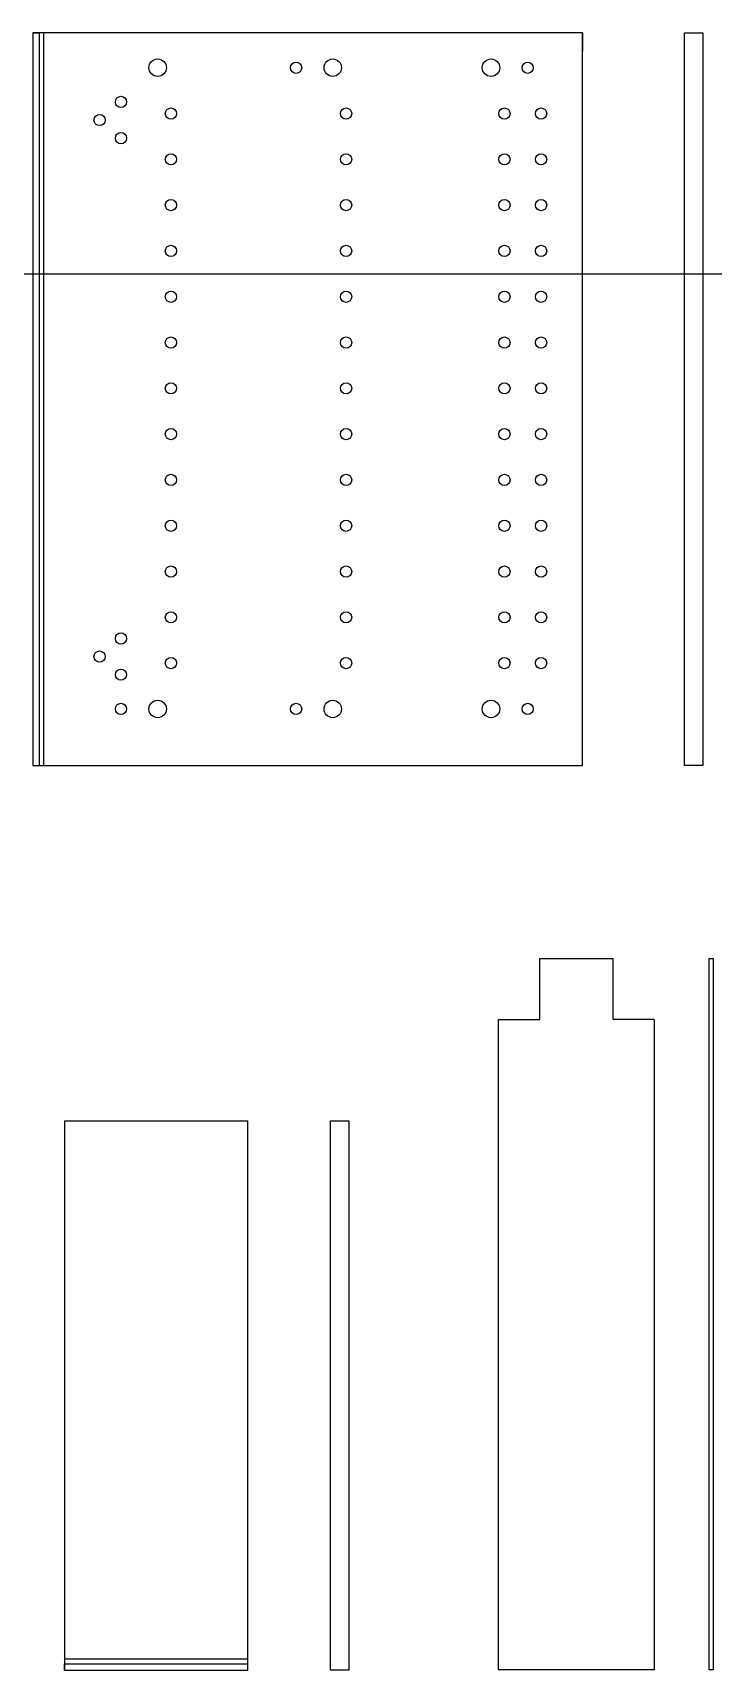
# Model space of a CAD drawing. Header units: millimetres. Extents: x 1887 to 2433, y 1313 to 1515.
# Drawn here: x 2359 to 2433.3, y 1336.4 to 1515.2 of the extents above; entities that cross this region are included whole.
import ezdxf

# ---------------------------------------------------------------- set-up
doc = ezdxf.new("R2010")
doc.units = ezdxf.units.MM

msp = doc.modelspace()

# ---------------------------------------------------------------- linework, layer by layer
for p, q in [((2419, 1515.2), (2359, 1515.2)), ((2359, 1515.2), (2359, 1435.2)), ((2359, 1515.2), (2359.7, 1515.2)), ((2359.7, 1515.2), (2359.7, 1435.2)), ((2360.2, 1435.2), (2360.2, 1515.2)), ((2419, 1435.2), (2419, 1515.2)), ((2419, 1515.2), (2419, 1513.2)), ((2430.13, 1515.2), (2430.63, 1515.2)), ((2419, 1498.2), (2419, 1498.9)), ((2359, 1435.2), (2419, 1435.2)), ((2359.7, 1435.2), (2360.2, 1435.2)), ((2414.33, 1407.49), (2414.33, 1414.13)), ((2414.33, 1414.13), (2422.33, 1414.13)), ((2422.33, 1407.49), (2422.33, 1414.13)), ((2409.83, 1407.49), (2414.33, 1407.49)), ((2409.83, 1336.49), (2409.83, 1407.49)), ((2426.83, 1407.49), (2422.33, 1407.49)), ((2426.83, 1407.49), (2426.83, 1336.49)), ((2362.46, 1396.43), (2362.46, 1336.43)), ((2362.46, 1396.43), (2382.46, 1396.43)), ((2382.46, 1336.43), (2382.46, 1396.43)), ((2382.46, 1337.63), (2362.46, 1337.63)), ((2382.46, 1337.13), (2382.46, 1337.63)), ((2362.46, 1336.43), (2362.46, 1337.13)), ((2362.46, 1337.13), (2382.46, 1337.13)), ((2362.46, 1336.43), (2382.46, 1336.43)), ((2426.83, 1336.49), (2409.83, 1336.49))]:
    msp.add_line(p, q)
msp.add_xline((2088.57, 1488.88), (1, 0))
for points in [[(2430.13, 1515.2), (2432.13, 1515.2), (2432.13, 1435.2), (2430.13, 1435.2)], [(2432.81, 1414.13), (2433.26, 1414.13), (2433.26, 1336.49), (2432.81, 1336.49)], [(2391.49, 1396.43), (2393.49, 1396.43), (2393.49, 1336.43), (2391.49, 1336.43)]]:
    msp.add_lwpolyline(points, close=True)
for centre, radius in [((2372.63, 1511.38), 0.955), ((2387.74, 1511.38), 0.614), ((2391.74, 1511.38), 0.955), ((2409.01, 1511.38), 0.955), ((2413.01, 1511.38), 0.614), ((2368.63, 1507.65), 0.614), ((2366.29, 1505.67), 0.614), ((2374.08, 1506.38), 0.614), ((2393.2, 1506.38), 0.614), ((2410.47, 1506.38), 0.614), ((2414.47, 1506.38), 0.614), ((2368.63, 1503.69), 0.614), ((2374.08, 1501.38), 0.614), ((2393.2, 1501.38), 0.614), ((2410.47, 1501.38), 0.614), ((2414.47, 1501.38), 0.614), ((2374.08, 1496.38), 0.614), ((2393.2, 1496.38), 0.614), ((2410.47, 1496.38), 0.614), ((2414.47, 1496.38), 0.614), ((2374.08, 1491.38), 0.614), ((2393.2, 1491.38), 0.614), ((2410.47, 1491.38), 0.614), ((2414.47, 1491.38), 0.614), ((2374.08, 1486.38), 0.614), ((2393.2, 1486.38), 0.614), ((2410.47, 1486.38), 0.614), ((2414.47, 1486.38), 0.614), ((2374.08, 1481.38), 0.614), ((2393.2, 1481.38), 0.614), ((2410.47, 1481.38), 0.614), ((2414.47, 1481.38), 0.614), ((2374.08, 1476.38), 0.614), ((2393.2, 1476.38), 0.614), ((2410.47, 1476.38), 0.614), ((2414.47, 1476.38), 0.614), ((2374.08, 1471.38), 0.614), ((2393.2, 1471.38), 0.614), ((2410.47, 1471.38), 0.614), ((2414.47, 1471.38), 0.614), ((2374.08, 1466.38), 0.614), ((2374.08, 1466.38), 0.614), ((2393.2, 1466.38), 0.614), ((2393.2, 1466.38), 0.614), ((2410.47, 1466.38), 0.614), ((2410.47, 1466.38), 0.614), ((2414.47, 1466.38), 0.614), ((2414.47, 1466.38), 0.614), ((2374.08, 1461.38), 0.614), ((2393.2, 1461.38), 0.614), ((2410.47, 1461.38), 0.614), ((2414.47, 1461.38), 0.614), ((2374.08, 1456.38), 0.614), ((2393.2, 1456.38), 0.614), ((2410.47, 1456.38), 0.614), ((2414.47, 1456.38), 0.614), ((2374.08, 1451.38), 0.614), ((2393.2, 1451.38), 0.614), ((2410.47, 1451.38), 0.614), ((2414.47, 1451.38), 0.614), ((2368.63, 1449.07), 0.614), ((2366.29, 1447.1), 0.614), ((2374.08, 1446.38), 0.614), ((2393.2, 1446.38), 0.614), ((2410.47, 1446.38), 0.614), ((2414.47, 1446.38), 0.614), ((2368.63, 1445.12), 0.614), ((2368.63, 1441.38), 0.614), ((2372.63, 1441.38), 0.955), ((2387.74, 1441.38), 0.614), ((2391.74, 1441.38), 0.955), ((2409.01, 1441.38), 0.955), ((2413.01, 1441.38), 0.614)]:
    msp.add_circle(centre, radius)

doc.saveas('drawing.dxf')
